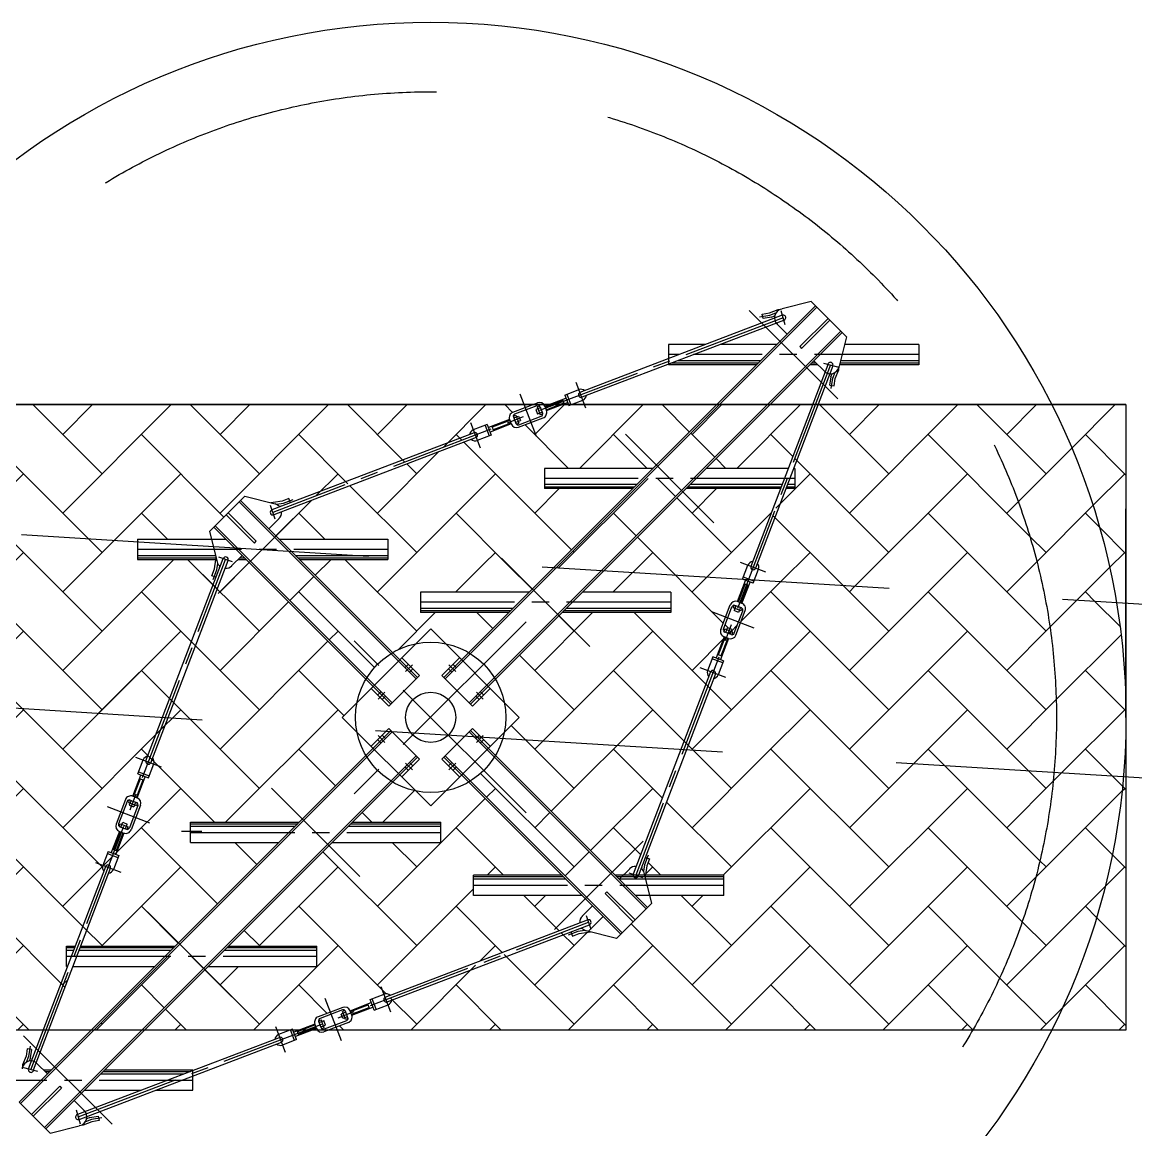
# Model space of a CAD drawing. Header units: millimetres. Extents: x 10462777 to 22643323, y 453826 to 1389191.
# Drawn here: x 11226175 to 11227776, y 626526 to 628120 of the extents above; entities that cross this region are included whole.
import ezdxf

# ---------------------------------------------------------------- set-up
doc = ezdxf.new("R2010")
doc.units = ezdxf.units.MM
doc.header["$LTSCALE"] = 200
doc.header["$MEASUREMENT"] = 0
for name, pattern in [('CENTER', [2, 1.25, -0.25, 0.25, -0.25]), ('CENTER2', [1.125, 0.75, -0.125, 0.125, -0.125]), ('HIDDEN', [3.75, 2.5, -1.25])]:
    doc.linetypes.add(name, pattern=pattern)
doc.layers.get('0').update_dxf_attribs({"linetype": 'CONTINUOUS'})
for name, color, linetype in [('2', 2, 'CONTINUOUS'), ('6', 3, 'CONTINUOUS'), ('P1', 4, 'CONTINUOUS')]:
    doc.layers.add(name, color=color, linetype=linetype)
pattern_1 = [(45, (11210619.97, 611347.87), (9e-15, 113.13708), [240, -80]), (135, (11210676.54, 611404.435), (9e-15, 113.13708), [240, -80])]

msp = doc.modelspace()

# ---------------------------------------------------------------- hatches: boundary and pattern name
h = msp.add_hatch()
h.set_pattern_fill('AR-HBONE', color=0, scale=20, style=0)
h.set_pattern_definition(pattern_1)
h.paths.add_polyline_path([(11225762.18015, 627119.60098, -0.0094224154), (11225762.89028, 627157.2806), (11225581.10568, 627168.53447), (11225581.10568, 626669.60098), (11225869.15159, 626669.60098, -0.1172238925)])
h.paths.add_polyline_path([(11225803.73307, 627404.87138), (11225581.10568, 627418.65015), (11225581.10568, 627168.53447), (11225762.89028, 627157.2806, -0.0629830822)])
h.paths.add_polyline_path([(11225869.15159, 627569.60098), (11225581.10568, 627569.60098), (11225581.10568, 627418.65015), (11225803.73307, 627404.87138, -0.0443983387)])
h.paths.add_polyline_path([(11225982.75723, 627569.60098), (11225869.15159, 627569.60098, 0.0443983387), (11225803.73307, 627404.87138), (11225906.48809, 627398.5117, -0.0521747857)])
h.paths.add_polyline_path([(11225906.48809, 627398.5117), (11225803.73307, 627404.87138, 0.0629830822), (11225762.89028, 627157.2806), (11225862.73147, 627151.09966, -0.070135412)])
h.paths.add_polyline_path([(11225862.1801, 627119.60098, -0.0087516459), (11225862.73147, 627151.09966), (11225762.89028, 627157.2806, 0.0094224154), (11225762.18015, 627119.60098, 0.1172238925), (11225869.15159, 626669.60098), (11225982.75723, 626669.60098, -0.1316524976)])
h.paths.add_polyline_path([(11226304.88357, 626920.84471), (11226297.29579, 626923.73959), (11226298.45375, 626926.7747), (11226302.82937, 626925.10532), (11226314.46098, 626955.59285, -0.4142112862), (11226309.76811, 626966.07549), (11226323.22694, 627001.35271, -0.4142112862), (11226333.70954, 627006.04566), (11226345.34095, 627036.5333), (11226340.96531, 627038.20266), (11226342.12325, 627041.23778), (11226349.71099, 627038.34296), (11226355.02539, 627052.27267, 0.4295563926), (11226359.8333, 627054.7006), (11226466.3916, 627334.00319, 0.2178244224), (11226476.21383, 627337.66055), (11226491.07541, 627352.52195), (11226482.16586, 627361.4315), (11226450.5449, 627361.4315), (11226454.23575, 627346.8515), (11226453.37592, 627346.8515), (11226453.30067, 627346.34601), (11226453.35847, 627346.8515), (11226340.34963, 627346.8515), (11226340.34963, 627349.0115), (11226340.34963, 627371.65931), (11225906.48812, 627398.5117, 0.0789355081), (11225862.18012, 627119.60098, 0.1316524976), (11225982.75726, 626669.60098), (11226209.03017, 626669.60098)], flags=17)
h.paths.add_polyline_path([(11226453.52889, 627321.06707), (11226450.76572, 627322.13081), (11226454.55275, 627331.96798), (11226455.96377, 627341.07923, 0.1131612301), (11226459.48828, 627336.68737), (11226463.76697, 627347.90234, -0.9872761082), (11226470.87486, 627345.32882), (11226463.73245, 627347.81186)], flags=0)
h.paths.add_polyline_path([(11226453.52889, 627321.06707), (11226447.55726, 627323.36597), (11226451.34429, 627333.20314), (11226453.30067, 627346.34601), (11226453.35847, 627346.8515), (11226340.34963, 627346.8515), (11226340.34963, 627371.65931), (11225906.48812, 627398.5117, 0.070135412), (11225862.7315, 627151.09966), (11226376.54797, 627119.29047)], flags=16)
h.paths.add_polyline_path([(11226843.43817, 627532.07014), (11226840.54335, 627539.65787), (11226843.57847, 627540.81581), (11226845.24783, 627536.44018), (11226875.73546, 627548.07159, -0.4142112862), (11226880.42841, 627558.55419), (11226898.06701, 627565.2836), (11226896.41986, 627569.60098), (11225982.75726, 627569.60098, 0.0521747861), (11225906.48812, 627398.5117), (11226340.34963, 627371.65931), (11226340.34963, 627376.0115), (11226446.85405, 627376.0115), (11226444.07689, 627386.98213), (11226450.34606, 627393.2513), (11226488.52982, 627431.43507), (11226529.25918, 627390.70572), (11226544.12058, 627405.5673, 0.2178244224), (11226547.77793, 627415.38953), (11226536.40247, 627411.04961), (11226536.45231, 627410.90626, -1), (11226533.9698, 627418.04711), (11226535.21106, 627414.47669)])
h.paths.add_polyline_path([(11226532.54234, 627428.14971), (11226535.43512, 627428.48045), (11226548.57799, 627430.43684), (11226558.41516, 627434.22386), (11226560.71406, 627428.25223), (11226545.09375, 627422.29284, 0.1648948391), (11226538.30314, 627426.69139)], flags=16)
h.paths.add_polyline_path([(11227053.07028, 627448.67487), (11226925.83404, 627448.67487), (11226925.83404, 627477.83487), (11227082.23028, 627477.83487), (11227173.99638, 627569.60098), (11226964.59462, 627569.60098), (11226960.79619, 627568.1518), (11226960.2433, 627569.60098), (11226951.45631, 627569.60098), (11226928.63926, 627560.89581, -0.4142158386), (11226923.94635, 627550.4131), (11226888.66913, 627536.95427, -0.4142135624), (11226878.18647, 627541.64719), (11226876.96089, 627544.85958), (11226846.47329, 627533.22808), (11226849.36816, 627525.64021), (11226829.18697, 627517.94083, -0.2842758329), (11226820.79565, 627519.55004), (11226547.77793, 627415.38953, -0.2178244224), (11226544.12058, 627405.5673), (11226529.25918, 627390.70572), (11226543.9534, 627376.0115), (11226700.34963, 627376.0115), (11226700.34963, 627349.37832), (11226939.00308, 627334.60767)])
h.paths.add_polyline_path([(11227265.31331, 627448.67487), (11227129.43781, 627448.67487), (11227010.91958, 627330.15664), (11227210.57181, 627317.79984), (11227218.43048, 627338.39816, -0.2842726552), (11227225.21996, 627343.5852)])
h.paths.add_polyline_path([(11227311.4485, 627569.60098), (11227250.36392, 627569.60098), (11227158.59781, 627477.83487), (11227276.4383, 627477.83487)])
h.paths.add_polyline_path([(11227246.8001, 627569.60098), (11227177.5602, 627569.60098), (11227088.52407, 627480.56485), (11227105.83404, 627463.25487), (11227140.45399, 627463.25487)])
h.paths.add_polyline_path([(11227123.14402, 627445.9449), (11227105.83404, 627463.25487), (11227071.2141, 627463.25487), (11226942.35918, 627334.39996), (11227007.56348, 627330.36436)])
h.paths.add_polyline_path([(11227168.21938, 627206.78899), (11227183.39498, 627200.99929), (11227182.23705, 627197.96417), (11227167.06145, 627203.75387), (11227160.52, 627186.6078, 0.2842758329), (11227162.12921, 627178.21648), (11227122.04042, 627073.13876), (11227658.64579, 627039.91876, 0.0221665984), (11227662.1801, 627119.60098, 0.0479023753), (11227645.73427, 627290.86693), (11227227.55527, 627316.74871), (11227225.90655, 627312.42725), (11227212.06699, 627317.7073), (11227010.91958, 627330.15664), (11226980.4069, 627299.64396), (11227107.64314, 627299.64396), (11227107.64314, 627270.48396), (11226951.2469, 627270.48396), (11226855.21458, 627174.45164, -0.0834441891), (11226868.0335, 627141.02685), (11226889.45937, 627119.60098), (11226868.0335, 627098.17511, -0.0218832351), (11226865.75559, 627089.00476), (11227122.04042, 627073.13876), (11227162.12921, 627178.21648, -0.2842758329), (11227160.52, 627186.6078)])
h.paths.add_polyline_path([(11227175.7894, 627209.69583), (11227185.49097, 627235.12483), (11227184.22637, 627235.6073, -0.4142135624), (11227179.53344, 627246.08996), (11227192.99227, 627281.36718, -0.4135880682), (11227203.45871, 627286.06627), (11227204.73952, 627285.57762), (11227214.44111, 627311.00662), (11227218.33618, 627309.52059), (11227208.63459, 627284.09159), (11227209.88305, 627283.61529, -0.4148393333), (11227214.59219, 627273.12646), (11227201.13336, 627237.84924, -0.4142135624), (11227190.6507, 627233.15631), (11227189.38604, 627233.6388), (11227179.68447, 627208.2098)], flags=16)
h.paths.add_polyline_path([(11227183.15158, 627246.46016), (11227195.44437, 627278.68108, -0.4142136481), (11227199.63743, 627280.55825), (11227210.10852, 627276.56336), (11227210.04231, 627276.3898, -0.3178433813), (11227210.97405, 627272.75626), (11227198.68126, 627240.53534, -0.4142136481), (11227194.4882, 627238.65817), (11227184.01704, 627242.65308), (11227184.08327, 627242.82666, -0.3178371646)], flags=0)
h.paths.add_polyline_path([(11227189.16776, 627248.55927), (11227195.59209, 627246.10828), (11227194.41807, 627243.03103), (11227187.99374, 627245.48202)], flags=0)
h.paths.add_polyline_path([(11227198.53346, 627273.10808), (11227199.70748, 627276.18534), (11227206.13181, 627273.73437), (11227204.9578, 627270.65711)], flags=0)
h.paths.add_polyline_path([(11227122.04042, 627073.13876), (11226865.75559, 627089.00476, -0.0614487468), (11226855.21458, 627064.75031), (11227027.61443, 626892.35046), (11227038.95534, 626892.35046), (11227048.14647, 626901.54141, -0.2178244224), (11227057.9687, 626905.19876)])
h.paths.add_polyline_path([(11226853.86999, 627062.53108, -0.1148276782), (11226819.25004, 627027.91113), (11226969.39072, 626877.77046), (11227004.01067, 626877.77046), (11227021.32064, 626895.08043)], flags=17)
h.paths.add_polyline_path([(11226558.22652, 627358.17455), (11226519.49014, 627360.57201), (11226503.03966, 627344.12152), (11226670.49031, 627176.67087, -0.1148276782), (11226705.11025, 627211.29082)])
h.paths.add_polyline_path([(11226980.4069, 626863.19046), (11226824.01067, 626863.19046), (11226824.01067, 626892.35046), (11226951.2469, 626892.35046), (11226817.03081, 627026.56655, -0.083444189), (11226783.60602, 627013.74762), (11226762.18015, 626992.32176), (11226740.75428, 627013.74762, -0.0834441891), (11226707.32949, 627026.56655), (11226649.48093, 626968.71799), (11226776.71716, 626968.71799), (11226776.71716, 626939.55799), (11226620.32093, 626939.55799), (11226471.29002, 626790.52708), (11226598.52625, 626790.52708), (11226598.52625, 626761.36708), (11226442.13002, 626761.36708), (11226350.36392, 626669.60098), (11226559.76568, 626669.60098), (11226563.56411, 626671.05015), (11226564.11699, 626669.60098), (11226572.90399, 626669.60098), (11226595.72104, 626678.30614, -0.4142158386), (11226600.41395, 626688.78886), (11226635.69117, 626702.24769, -0.4142135624), (11226646.17383, 626697.55476), (11226647.3994, 626694.34237), (11226677.88701, 626705.97387), (11226674.99214, 626713.56174), (11226695.17332, 626721.26112, -0.2842758353), (11226703.56465, 626719.65191), (11226976.58236, 626823.81243, -0.2178244224), (11226980.23972, 626833.63466), (11226995.10112, 626848.49624)])
h.paths.add_polyline_path([(11226543.9534, 626939.55799), (11226416.71716, 626939.55799), (11226416.71716, 626968.71799), (11226573.1134, 626968.71799), (11226669.14572, 627064.75031, -0.0834441891), (11226656.3268, 627098.17511), (11226634.90093, 627119.60098), (11226656.3268, 627141.02685, -0.0834441891), (11226669.14572, 627174.45164), (11226496.74586, 627346.8515), (11226485.40495, 627346.8515), (11226476.21383, 627337.66055, -0.2178244224), (11226466.3916, 627334.00319), (11226362.23108, 627060.98548, -0.2842758305), (11226363.84029, 627052.59415), (11226356.14091, 627032.41296), (11226340.96531, 627038.20266), (11226342.12325, 627041.23778), (11226357.29885, 627035.44808), (11226363.84029, 627052.59415, 0.2842758305), (11226362.23108, 627060.98548), (11226466.3916, 627334.00319, 0.2178244224), (11226476.21383, 627337.66055), (11226491.07541, 627352.52195), (11226482.16586, 627361.4315), (11226450.5449, 627361.4315), (11226454.23575, 627346.8515), (11226453.37592, 627346.8515), (11226453.30067, 627346.34601), (11226453.35847, 627346.8515), (11226340.34963, 627346.8515), (11226340.34963, 627349.0115), (11226340.34963, 627371.65931), (11225906.48812, 627398.5117, 0.0789355081), (11225862.18012, 627119.60098, 0.1316524976), (11225982.75726, 626669.60098), (11226212.91179, 626669.60098), (11226299.14034, 626895.61675, 0.2842726507), (11226305.92982, 626900.80379), (11226312.47137, 626917.94982), (11226297.29579, 626923.73959), (11226298.45375, 626926.7747), (11226313.62932, 626920.98493), (11226305.92982, 626900.80379, -0.2842726507), (11226299.14034, 626895.61675), (11226259.04699, 626790.52708), (11226394.92249, 626790.52708)])
h.paths.add_polyline_path([(11226331.36803, 626957.83477, -0.4135880686), (11226320.90158, 626953.13568), (11226319.62077, 626953.62433), (11226309.91919, 626928.19533), (11226306.02412, 626929.68136), (11226315.72571, 626955.11036), (11226314.47725, 626955.58667, -0.4148393339), (11226309.76811, 626966.07549), (11226323.22694, 627001.35271, -0.4142135624), (11226333.7096, 627006.04564), (11226334.97426, 627005.56315), (11226344.67583, 627030.99216), (11226348.57089, 627029.50613), (11226338.86933, 627004.07712), (11226340.13393, 627003.59466, -0.4142135624), (11226344.82686, 626993.112)], flags=16)
h.paths.add_polyline_path([(11226328.91593, 626960.52087, -0.4142136481), (11226324.72287, 626958.6437), (11226314.25178, 626962.63859), (11226314.31799, 626962.81215, -0.3178433813), (11226313.38625, 626966.4457), (11226325.67904, 626998.66662, -0.4142136481), (11226329.8721, 627000.54379), (11226340.34326, 626996.54887), (11226340.27703, 626996.37529, -0.3178371646), (11226341.20872, 626992.74179)], flags=0)
h.paths.add_polyline_path([(11226318.22848, 626965.46759), (11226319.4025, 626968.54484), (11226325.82683, 626966.09387), (11226324.65282, 626963.01662)], flags=0)
h.paths.add_polyline_path([(11226336.36656, 626993.71993), (11226335.19254, 626990.64268), (11226328.7682, 626993.09367), (11226329.94223, 626996.17092)], flags=0)
h.paths.add_polyline_path([(11226352.72077, 627056.83639), (11226453.52889, 627321.06707), (11226450.76572, 627322.13081), (11226454.55275, 627331.96798), (11226455.96377, 627341.07923, 0.1131612301), (11226459.48828, 627336.68737), (11226463.76697, 627347.90234, -1.1567067105), (11226470.31293, 627344.28149), (11226359.8333, 627054.7006, -0.9999979932)], flags=16)
h.paths.add_polyline_path([(11226435.83623, 626758.63711), (11226418.52625, 626775.94708), (11226383.90631, 626775.94708), (11226277.5602, 626669.60098), (11226346.8001, 626669.60098)], flags=16)
h.paths.add_polyline_path([(11227658.64579, 627039.91876), (11227129.78488, 627072.65931), (11227070.83141, 626918.13489), (11227076.80303, 626915.83598), (11227073.01601, 626905.99882), (11227071.05963, 626892.85595), (11227071.00183, 626892.35046), (11227184.01067, 626892.35046), (11227184.01067, 626890.19046), (11227184.01067, 626863.19046), (11227077.50625, 626863.19046), (11227080.28341, 626852.21982), (11227074.01424, 626845.95065), (11227035.83047, 626807.76689), (11226995.10112, 626848.49624), (11226980.23972, 626833.63466, 0.2178244224), (11226976.58236, 626823.81243), (11226987.95783, 626828.15234), (11226987.90799, 626828.29569, -1), (11226990.39049, 626821.15484), (11226989.14924, 626824.72527), (11226680.92213, 626707.13182), (11226683.81695, 626699.54408), (11226680.78183, 626698.38614), (11226679.11247, 626702.76177), (11226648.62484, 626691.13037, -0.4142112862), (11226643.93189, 626680.64777), (11226626.29328, 626673.91836), (11226627.94043, 626669.60098), (11227541.60296, 626669.60098, 0.1091673175)])
h.paths.add_polyline_path([(11226991.81795, 626811.05225), (11226988.92518, 626810.7215), (11226975.78231, 626808.76511), (11226965.94514, 626804.97809), (11226963.64624, 626810.94972), (11226979.26655, 626816.90911, 0.1648948391), (11226986.05715, 626812.51056)], flags=16)
h.paths.add_polyline_path([(11227645.73427, 627290.86693), (11227227.55527, 627316.74871), (11227225.90655, 627312.42725), (11227221.53093, 627314.09663), (11227209.89932, 627283.6091, -0.4142112862), (11227214.59219, 627273.12646), (11227201.13336, 627237.84924, -0.4142112862), (11227190.65076, 627233.15629), (11227179.01935, 627202.66866), (11227183.39498, 627200.99929), (11227182.23705, 627197.96417), (11227174.64931, 627200.859), (11227125.83248, 627072.904), (11227658.64579, 627039.91876, 0.0221665984), (11227662.1801, 627119.60098, 0.0479023753)], flags=17)
h.paths.add_polyline_path([(11227541.60296, 627569.60098), (11227315.33013, 627569.60098), (11227219.47673, 627318.35725), (11227222.94496, 627317.03405), (11227645.73427, 627290.86693, 0.0832252648)])
h.paths.add_polyline_path([(11227655.2087, 627569.60098), (11227541.60299, 627569.60098, -0.0832252653), (11227645.73429, 627290.86693), (11227748.48939, 627284.50725, 0.0754180926)], flags=17)
h.paths.add_polyline_path([(11227655.2087, 627569.60098), (11227541.60299, 627569.60098, -0.1316524976), (11227662.18012, 627119.60098, -0.1316524976), (11227541.60299, 626669.60098), (11227655.2087, 626669.60098, 0.1172238925), (11227762.18015, 627119.60098, 0.1172238925)])
h.paths.add_polyline_path([(11227758.48709, 627033.73781), (11227658.64582, 627039.91876, -0.1091673171), (11227541.60299, 626669.60098), (11227655.2087, 626669.60098, 0.0954877185)], flags=17)
h.paths.add_polyline_path([(11227762.18015, 627033.50918), (11227758.48709, 627033.73781, -0.0954877185), (11227655.2087, 626669.60098), (11227762.18015, 626669.60098)], flags=17)
h.paths.add_polyline_path([(11227762.18015, 627569.60098), (11227655.2087, 627569.60098, -0.0754180926), (11227748.48939, 627284.50725), (11227762.18015, 627283.65991)], flags=17)
h = msp.add_hatch()
h.set_pattern_fill('AR-HBONE', color=0, scale=20, style=0)
h.set_pattern_definition(pattern_1)
h.paths.add_polyline_path([(11226298.45375, 626926.7747), (11226302.82937, 626925.10532), (11226314.46098, 626955.59285, -0.4142112862), (11226309.76811, 626966.07549), (11226323.22694, 627001.35271, -0.4142112862), (11226333.70954, 627006.04566), (11226345.34095, 627036.5333), (11226340.96531, 627038.20266), (11226342.12325, 627041.23778), (11226349.71099, 627038.34296), (11226355.02539, 627052.27267, 0.4295563926), (11226359.8333, 627054.7006), (11226466.3916, 627334.00319, 0.2178244224), (11226476.21383, 627337.66055), (11226491.07541, 627352.52195), (11226482.16586, 627361.4315), (11226450.5449, 627361.4315), (11226454.23575, 627346.8515), (11226453.37592, 627346.8515), (11226453.30067, 627346.34601), (11226453.35847, 627346.8515), (11226340.34963, 627346.8515), (11226340.34963, 627371.65931), (11225906.48812, 627398.5117, 0.0789355081), (11225862.18012, 627119.60098, 0.1316524976), (11225982.75726, 626669.60098), (11226209.03017, 626669.60098), (11226304.88357, 626920.84471), (11226297.29579, 626923.73959)])
h.paths.add_polyline_path([(11226453.52889, 627321.06707), (11226450.76572, 627322.13081), (11226454.55275, 627331.96798), (11226455.96377, 627341.07923, 0.1131612301), (11226459.48828, 627336.68737), (11226463.76697, 627347.90234, -0.9872761082), (11226470.87486, 627345.32882), (11226463.73245, 627347.81186)], flags=16)
h.paths.add_polyline_path([(11227645.73427, 627290.86693), (11227227.55527, 627316.74871), (11227225.90655, 627312.42725), (11227221.53093, 627314.09663), (11227209.89932, 627283.6091, -0.4142112862), (11227214.59219, 627273.12646), (11227201.13336, 627237.84924, -0.4142112862), (11227190.65076, 627233.15629), (11227179.01935, 627202.66866), (11227183.39498, 627200.99929), (11227182.23705, 627197.96417), (11227174.64931, 627200.859), (11227125.83248, 627072.904), (11227658.64579, 627039.91876, 0.0221665984), (11227662.1801, 627119.60098, 0.0479023753)])
h.paths.add_polyline_path([(11227758.48709, 627033.73781), (11227658.64582, 627039.91876, -0.1091673171), (11227541.60299, 626669.60098), (11227655.2087, 626669.60098, 0.0954877185)])
h.paths.add_polyline_path([(11227655.2087, 627569.60098), (11227541.60299, 627569.60098, -0.0832252653), (11227645.73429, 627290.86693), (11227748.48939, 627284.50725, 0.0754180926)])
h.paths.add_polyline_path([(11226747.64314, 627299.64396), (11226904.03937, 627299.64396), (11226908.55125, 627304.15585), (11226874.08131, 627338.62579), (11226700.34963, 627349.37832), (11226700.34963, 627346.8515), (11226573.1134, 627346.8515), (11226707.32949, 627212.63541, -0.083444189), (11226740.75428, 627225.45433), (11226762.18015, 627246.8802), (11226783.60602, 627225.45433, -0.0834441891), (11226817.03081, 627212.63541), (11226874.87937, 627270.48396), (11226747.64314, 627270.48396)])

# ---------------------------------------------------------------- linework, layer by layer
at = {"color": 3, "linetype": 'HIDDEN'}
for p, q in [((11248381.32522, 626007.50757), (11218132.2843, 627879.66979)), ((11227930.58289, 627023.08376), (11220131.32522, 627505.91778))]:
    msp.add_line(p, q, dxfattribs=at)
at = {"color": 2}
for p, q in [((11227309.57559, 627717.71852), (11227267.64455, 627707.1039)), ((11227309.57559, 627717.71852), (11227315.84476, 627711.44935)), ((11227259.9874, 627685.84801), (11227275.11541, 627670.72)), ((11227360.2977, 627666.99642), (11227349.68307, 627625.06537)), ((11227360.2977, 627666.99642), (11227354.02852, 627673.26559)), ((11227328.42718, 627617.40823), (11227313.29917, 627632.53624)), ((11226494.799, 627437.70424), (11226488.52982, 627431.43507)), ((11226494.799, 627437.70424), (11226538.30314, 627426.69139)), ((11226544.38718, 627405.83373), (11226529.25918, 627390.70572)), ((11226444.07689, 627386.98213), (11226450.34606, 627393.2513)), ((11226444.07689, 627386.98213), (11226455.08973, 627343.47798)), ((11226475.9474, 627337.39394), (11226491.07541, 627352.52195)), ((11227048.4129, 626901.80801), (11227033.28489, 626886.68)), ((11227080.28341, 626852.21982), (11227069.27056, 626895.72397)), ((11226979.97311, 626833.36823), (11226995.10112, 626848.49624)), ((11227080.28341, 626852.21982), (11227074.01424, 626845.95065)), ((11227029.5613, 626801.49772), (11226986.05715, 626812.51056)), ((11227029.5613, 626801.49772), (11227035.83047, 626807.76689)), ((11226195.93312, 626621.79373), (11226211.06112, 626606.66572)), ((11226264.3729, 626553.35394), (11226249.24489, 626568.48195)), ((11226214.78471, 626521.48343), (11226208.51554, 626527.7526)), ((11226214.78471, 626521.48343), (11226256.71575, 626532.09805))]:
    msp.add_line(p, q, dxfattribs=at)
at = {"color": 2, "linetype": 'Continuous'}
for p, q in [((11227239.16179, 627699.80856), (11227249.56441, 627701.51063)), ((11227249.56441, 627701.51063), (11227261.89484, 627706.46268)), ((11227252.28636, 627695.35135), (11227256.84128, 627697.12194)), ((11227337.93052, 627609.70719), (11227339.70111, 627614.26211)), ((11227344.0898, 627606.98524), (11227349.04185, 627619.31567)), ((11227342.38773, 627596.58262), (11227344.0898, 627606.98524)), ((11226548.57799, 627430.43684), (11226535.43512, 627428.48045)), ((11226549.34096, 627423.74627), (11226544.51559, 627422.9729)), ((11226558.41516, 627434.22386), (11226548.57799, 627430.43684)), ((11226451.34429, 627333.20314), (11226453.30067, 627346.34601)), ((11226447.55726, 627323.36597), (11226451.34429, 627333.20314)), ((11226458.03485, 627332.44017), (11226458.80822, 627337.26554)), ((11227076.80303, 626915.83598), (11227073.01601, 626905.99882)), ((11227066.32545, 626906.76178), (11227065.55207, 626901.93642)), ((11227073.01601, 626905.99882), (11227071.05963, 626892.85595)), ((11226975.01934, 626815.45568), (11226979.84471, 626816.22905)), ((11226965.94514, 626804.97809), (11226975.78231, 626808.76511)), ((11226975.78231, 626808.76511), (11226988.92518, 626810.7215)), ((11226181.97256, 626642.61933), (11226180.2705, 626632.21672)), ((11226180.2705, 626632.21672), (11226175.31844, 626619.88628)), ((11226186.42978, 626629.49477), (11226184.65919, 626624.93985)), ((11226272.07394, 626543.85061), (11226267.51902, 626542.08002)), ((11226274.79589, 626537.69133), (11226262.46545, 626532.73927)), ((11226285.1985, 626539.39339), (11226274.79589, 626537.69133))]:
    msp.add_line(p, q, dxfattribs=at)
at = {"color": 2, "linetype": 'CENTER'}
for p, q in [((11227240.19122, 627693.51697), (11227239.16179, 627699.80856)), ((11227336.09614, 627597.61205), (11227342.38773, 627596.58262)), ((11226560.70558, 627428.27426), (11226558.41516, 627434.22386)), ((11226453.50687, 627321.07554), (11226447.55726, 627323.36597)), ((11227070.85343, 626918.12641), (11227076.80303, 626915.83598)), ((11226963.65472, 626810.92769), (11226965.94514, 626804.97809)), ((11226188.26415, 626641.58991), (11226181.97256, 626642.61933)), ((11226284.16908, 626545.68498), (11226285.1985, 626539.39339))]:
    msp.add_line(p, q, dxfattribs=at)
at = {"color": 3, "linetype": 'Continuous'}
for p, q in [((11226955.00642, 627583.32738), (11226975.18756, 627591.02688)), ((11226955.00642, 627583.32738), (11226960.79619, 627568.1518)), ((11226958.04154, 627584.48533), (11226963.83131, 627569.30976)), ((11226880.42841, 627558.55419), (11226915.70563, 627572.01302)), ((11226883.11451, 627556.10209), (11226915.33543, 627568.39488)), ((11226918.96898, 627567.46313), (11226915.34859, 627566.08191)), ((11226915.34859, 627566.08191), (11226919.72946, 627554.59903)), ((11226919.52849, 627566.51771), (11226923.13743, 627557.05826)), ((11226926.18828, 627567.32008), (11226928.63926, 627560.89575)), ((11226926.18833, 627567.32017), (11226956.67581, 627578.95175)), ((11226928.63934, 627560.89584), (11226959.12681, 627572.52743)), ((11226951.61728, 627577.02164), (11226954.06827, 627570.5973)), ((11226960.79619, 627568.1518), (11226980.97733, 627575.8513)), ((11226881.02494, 627552.98695), (11226884.64525, 627554.36816)), ((11226881.23734, 627551.90902), (11226884.84627, 627542.44957)), ((11226881.81631, 627550.39147), (11226888.68746, 627553.01292)), ((11226884.64525, 627554.36816), (11226889.02615, 627542.8853)), ((11226888.66913, 627536.95427), (11226923.94635, 627550.4131)), ((11226888.68746, 627553.01292), (11226891.13844, 627546.58859)), ((11226889.03933, 627540.5724), (11226921.26025, 627552.86519)), ((11226920.10744, 627565.00006), (11226913.23629, 627562.37863)), ((11226913.23629, 627562.37863), (11226915.68726, 627555.95429)), ((11226922.55841, 627558.57573), (11226915.68726, 627555.95429)), ((11226923.34983, 627555.98025), (11226919.72946, 627554.59903)), ((11226843.57847, 627540.81581), (11226823.39728, 627533.11643)), ((11226840.54335, 627539.65787), (11226846.33304, 627524.48227)), ((11226843.57847, 627540.81581), (11226849.36816, 627525.64021)), ((11226875.73538, 627548.07155), (11226845.24783, 627536.44018)), ((11226878.18635, 627541.64722), (11226847.6988, 627530.01584)), ((11226850.30649, 627538.36993), (11226852.75748, 627531.9456)), ((11226875.73548, 627548.07153), (11226878.18647, 627541.64719)), ((11226884.2673, 627543.96713), (11226891.13844, 627546.58859)), ((11226885.40583, 627541.50409), (11226889.02615, 627542.8853)), ((11226849.36816, 627525.64021), (11226829.18698, 627517.94083)), ((11227210.73098, 627318.21702), (11227218.43048, 627338.39816)), ((11227225.90655, 627312.42725), (11227233.60605, 627332.60839)), ((11227203.47502, 627286.06016), (11227215.1066, 627316.54764)), ((11227209.89934, 627283.60916), (11227221.53093, 627314.09663)), ((11227225.90655, 627312.42725), (11227210.73098, 627318.21702)), ((11227227.0645, 627315.46237), (11227211.88893, 627321.25213)), ((11227219.60081, 627309.03811), (11227213.17648, 627311.4891)), ((11227179.53344, 627246.08996), (11227192.99227, 627281.36718)), ((11227183.15158, 627246.46016), (11227195.44437, 627278.68108)), ((11227198.55943, 627280.77066), (11227197.17821, 627277.15029)), ((11227201.1549, 627279.97924), (11227198.53346, 627273.10808)), ((11227209.09688, 627276.94932), (11227199.63743, 627280.55825)), ((11227209.89925, 627283.6091), (11227203.47492, 627286.06009)), ((11227208.66108, 627272.76942), (11227197.17821, 627277.15029)), ((11227204.9578, 627270.65711), (11227198.53346, 627273.10808)), ((11227198.68126, 627240.53534), (11227210.97405, 627272.75626)), ((11227201.13336, 627237.84924), (11227214.59219, 627273.12646)), ((11227207.57924, 627277.52827), (11227204.9578, 627270.65711)), ((11227210.04231, 627276.3898), (11227208.66108, 627272.76942)), ((11227184.08327, 627242.82666), (11227185.46447, 627246.44698)), ((11227196.94734, 627242.06608), (11227185.46447, 627246.44698)), ((11227186.54631, 627241.68813), (11227189.16776, 627248.55927)), ((11227195.59209, 627246.10828), (11227189.16776, 627248.55927)), ((11227192.97064, 627239.23714), (11227195.59209, 627246.10828)), ((11227184.22639, 627235.60718), (11227172.59501, 627205.11963)), ((11227190.65073, 627233.15621), (11227179.01935, 627202.66866)), ((11227190.6507, 627233.15631), (11227184.22637, 627235.6073)), ((11227194.4882, 627238.65817), (11227185.02875, 627242.2671)), ((11227195.56613, 627238.44576), (11227196.94734, 627242.06608)), ((11227168.21938, 627206.78899), (11227160.52001, 627186.60781)), ((11227182.23704, 627197.96417), (11227167.06144, 627203.75387)), ((11227183.39498, 627200.99929), (11227168.21938, 627206.78899)), ((11227180.9491, 627207.72732), (11227174.52477, 627210.17831)), ((11227183.39498, 627200.99929), (11227175.69561, 627180.81811)), ((11226340.96531, 627038.20266), (11226348.66469, 627058.38384)), ((11226340.96531, 627038.20266), (11226356.14091, 627032.41296)), ((11226342.12325, 627041.23778), (11226357.29885, 627035.44808)), ((11226356.14091, 627032.41296), (11226363.84029, 627052.59415)), ((11226333.70957, 627006.04574), (11226345.34095, 627036.5333)), ((11226340.13391, 627003.59477), (11226351.76528, 627034.08233)), ((11226343.41119, 627031.47463), (11226349.83553, 627029.02365)), ((11226333.7096, 627006.04564), (11226340.13393, 627003.59466)), ((11226323.22694, 627001.35271), (11226309.76811, 626966.07549)), ((11226325.67904, 626998.66662), (11226313.38625, 626966.4457)), ((11226328.79417, 627000.75619), (11226327.41296, 626997.13587)), ((11226327.41296, 626997.13587), (11226338.89582, 626992.75498)), ((11226331.38966, 626999.96481), (11226328.7682, 626993.09367)), ((11226328.7682, 626993.09367), (11226335.19254, 626990.64268)), ((11226341.20872, 626992.74179), (11226328.91593, 626960.52087)), ((11226329.8721, 627000.54379), (11226339.33155, 626996.93486)), ((11226344.82686, 626993.112), (11226331.36803, 626957.83477)), ((11226337.81399, 626997.51383), (11226335.19254, 626990.64268)), ((11226340.27703, 626996.37529), (11226338.89582, 626992.75498)), ((11226314.31799, 626962.81215), (11226315.69922, 626966.43254)), ((11226315.26342, 626962.25263), (11226324.72287, 626958.6437)), ((11226315.69922, 626966.43254), (11226327.18209, 626962.05167)), ((11226316.78106, 626961.67369), (11226319.4025, 626968.54484)), ((11226319.4025, 626968.54484), (11226325.82683, 626966.09387)), ((11226323.2054, 626959.22272), (11226325.82683, 626966.09387)), ((11226325.80087, 626958.4313), (11226327.18209, 626962.05167)), ((11226314.46095, 626955.59279), (11226302.82937, 626925.10532)), ((11226320.88528, 626953.14179), (11226309.2537, 626922.65432)), ((11226314.46104, 626955.59285), (11226320.88538, 626953.14186)), ((11226298.45375, 626926.7747), (11226290.75425, 626906.59356)), ((11226298.45375, 626926.7747), (11226313.62932, 626920.98493)), ((11226304.75949, 626930.16384), (11226311.18382, 626927.71285)), ((11226297.2958, 626923.73959), (11226312.47137, 626917.94982)), ((11226313.62932, 626920.98493), (11226305.92982, 626900.8038)), ((11226674.99214, 626713.56174), (11226695.17332, 626721.26112)), ((11226635.69117, 626702.24769), (11226600.41395, 626688.78886)), ((11226646.17395, 626697.55474), (11226676.6615, 626709.18611)), ((11226648.62492, 626691.1304), (11226679.11247, 626702.76177)), ((11226674.05381, 626700.83202), (11226671.60282, 626707.25635)), ((11226680.78183, 626698.38614), (11226674.99214, 626713.56174)), ((11226683.81695, 626699.54408), (11226678.02726, 626714.71968)), ((11226680.78183, 626698.38614), (11226700.96302, 626706.08552)), ((11226635.32096, 626698.62955), (11226603.10004, 626686.33676)), ((11226640.093, 626695.23482), (11226633.22186, 626692.61336)), ((11226635.67284, 626686.18903), (11226633.22186, 626692.61336)), ((11226638.95446, 626697.69786), (11226635.33415, 626696.31665)), ((11226639.71505, 626684.83379), (11226635.33415, 626696.31665)), ((11226642.54399, 626688.81049), (11226635.67284, 626686.18903)), ((11226643.12296, 626687.29293), (11226639.51403, 626696.75238)), ((11226643.33536, 626686.215), (11226639.71505, 626684.83379)), ((11226648.62481, 626691.13043), (11226646.17383, 626697.55476)), ((11226563.56411, 626671.05015), (11226543.38297, 626663.35065)), ((11226566.31876, 626654.71662), (11226560.52899, 626669.8922)), ((11226569.35387, 626655.87458), (11226563.56411, 626671.05015)), ((11226595.72096, 626678.30611), (11226565.23349, 626666.67453)), ((11226598.17196, 626671.88178), (11226567.68449, 626660.2502)), ((11226598.17202, 626671.88187), (11226595.72104, 626678.3062)), ((11226601.01047, 626683.2217), (11226604.63084, 626684.60292)), ((11226604.8318, 626672.68425), (11226601.22287, 626682.1437)), ((11226601.80189, 626680.62623), (11226608.67304, 626683.24766)), ((11226604.25286, 626674.20189), (11226611.12401, 626676.82332)), ((11226609.01171, 626673.12005), (11226604.63084, 626684.60292)), ((11226605.39132, 626671.73882), (11226609.01171, 626673.12005)), ((11226643.93189, 626680.64777), (11226608.65466, 626667.18894)), ((11226611.12401, 626676.82332), (11226608.67304, 626683.24766)), ((11226641.24579, 626683.09987), (11226609.02487, 626670.80707)), ((11226569.35387, 626655.87458), (11226549.17274, 626648.17508)), ((11226572.74301, 626662.18032), (11226570.29203, 626668.60465))]:
    msp.add_line(p, q, dxfattribs=at)
at = {"color": 7}
for p, q in [((11227762.18015, 627569.60098), (11221081.10568, 627569.60098)), ((11227762.18015, 627569.60098), (11227762.18015, 626669.60098)), ((11227762.18015, 627119.60098), (11227762.18015, 627419.60098)), ((11227762.18015, 627419.60098), (11227762.18015, 626819.60098)), ((11227762.18015, 626669.60098), (11221081.10568, 626669.60098))]:
    msp.add_line(p, q, dxfattribs=at)
at = {"color": 0}
msp.add_lwpolyline([(11221081.10568, 627569.60098), (11227762.18015, 627569.60098), (11227762.18015, 626669.60098), (11221081.10568, 626669.60098)], close=True, dxfattribs=at)
msp.add_lwpolyline([(11221081.10568, 627569.60098), (11227762.18015, 627569.60098), (11227762.18015, 626669.60098), (11221081.10568, 626669.60098)], close=True, dxfattribs=at)
at = {"color": 7}
msp.add_circle((11226762.18015, 627119.60098), 1000, dxfattribs=at)
at = {"color": 4, "linetype": 'HIDDEN'}
for centre in [(11226762.1801, 627119.60098), (11226762.18012, 627119.60098)]:
    msp.add_circle(centre, 900, dxfattribs=at)
at = {"color": 2}
for centre, radius, start, end in [((11227269.16354, 627694.49097), 3.78003, 274.50473263, 110.63725836), ((11227337.07014, 627626.58436), 3.78003, 339.36274155, 175.49526733), ((11226535.21106, 627414.47669), 12.6, 38.34022242, 75.79430015), ((11226535.21106, 627414.47669), 3.78003, 109.16989249, 289.16989249), ((11226535.21103, 627414.47684), 12.6, 314.46250006, 2.72809251), ((11226467.30444, 627346.57007), 12.6, 194.20569988, 231.65977757), ((11226467.30444, 627346.57007), 3.78003, 340.83010761, 160.83010761), ((11226467.30428, 627346.57009), 12.6, 267.27190753, 315.53749994), ((11227057.05601, 626892.63186), 12.6, 87.27190753, 135.53749994), ((11227057.05586, 626892.63188), 3.78003, 160.83010761, 340.83010761), ((11227057.05586, 626892.63188), 12.6, 14.20569988, 51.65977757), ((11226989.14926, 626824.72511), 12.6, 134.46250006, 182.72809251), ((11226989.14924, 626824.72527), 12.6, 218.34022242, 255.79430015), ((11226989.14924, 626824.72527), 3.78003, 289.16989249, 109.16989249), ((11226187.29015, 626612.61759), 3.78003, 159.36274155, 355.49526733), ((11226255.19676, 626544.71098), 3.78003, 94.50473263, 290.63725836)]:
    msp.add_arc(centre, radius, start, end, dxfattribs=at)
at = {"color": 3, "linetype": 'Continuous'}
for centre, radius, start, end in [((11226978.3073, 627583.60688), 3.71315, 115.05114777, 286.71444136), ((11226978.08244, 627583.43909), 8.12126, 45.92800895, 110.88279456), ((11226978.08244, 627583.43909), 8.12126, 290.88279456, 355.83758017), ((11226916.49338, 627565.35976), 3.2485, 20.88266068, 110.88266057), ((11226918.6005, 627564.42522), 8.12126, 20.88266068, 110.88266057), ((11226883.32328, 627550.96639), 8.12126, 110.88266057, 200.88266068), ((11226884.27246, 627553.06697), 3.2485, 110.88266057, 200.88266068), ((11226920.10231, 627555.90031), 3.2485, 290.88266057, 20.88266068), ((11226921.05149, 627558.00089), 8.12126, 290.88266057, 20.88266068), ((11226885.77426, 627544.54206), 8.12126, 200.88266068, 290.88266057), ((11226887.88139, 627543.60752), 3.2485, 200.88266068, 290.88266057), ((11226826.29213, 627525.52863), 8.12126, 110.8825267, 175.83731231), ((11226826.29213, 627525.52863), 8.12126, 225.92774098, 290.8825267), ((11226826.01262, 627525.50409), 3.71314, 295.05086587, 106.71419733), ((11227226.01826, 627335.50327), 8.12126, 94.16241977, 159.11720544), ((11227226.18605, 627335.72813), 3.71315, 163.28555867, 334.94885223), ((11227226.01826, 627335.50327), 8.12126, 339.11720544, 44.07199114), ((11227200.58006, 627278.47231), 8.12126, 69.11733943, 159.11733932), ((11227198.47948, 627277.52314), 3.2485, 69.11733943, 159.11733932), ((11227207.00439, 627276.02133), 8.12126, 339.11733932, 69.11733943), ((11227207.93893, 627273.9142), 3.2485, 339.11733932, 69.11733943), ((11227187.12123, 627243.19509), 8.12126, 159.11733932, 249.11733943), ((11227186.18669, 627245.30222), 3.2485, 159.11733932, 249.11733943), ((11227193.54556, 627240.74411), 8.12126, 249.11733943, 339.11733932), ((11227195.64614, 627241.69328), 3.2485, 249.11733943, 339.11733932), ((11227168.10781, 627183.71296), 8.12126, 159.11747335, 224.07225888), ((11227168.08326, 627183.43345), 3.71314, 343.28580275, 154.94913404), ((11227168.10781, 627183.71296), 8.12126, 274.16268771, 339.11747335), ((11226356.25249, 627055.489), 8.12126, 94.16268771, 159.11747335), ((11226356.27704, 627055.7685), 3.71314, 163.28580274, 334.94913404), ((11226356.25249, 627055.489), 8.12126, 339.11747335, 44.07225888), ((11226330.81473, 626998.45785), 8.12126, 69.11733931, 159.11733932), ((11226328.71416, 626997.50867), 3.2485, 69.11733931, 159.11733932), ((11226338.1736, 626993.89974), 3.2485, 339.11733932, 69.11733931), ((11226337.23907, 626996.00686), 8.12126, 339.11733932, 69.11733931), ((11226317.3559, 626963.18063), 8.12126, 159.11733932, 249.11733931), ((11226316.42136, 626965.28775), 3.2485, 159.11733932, 249.11733931), ((11226323.78024, 626960.72964), 8.12126, 249.11733931, 339.11733932), ((11226325.88081, 626961.67882), 3.2485, 249.11733931, 339.11733932), ((11226298.34204, 626903.69868), 8.12126, 159.11720543, 224.07199114), ((11226298.17424, 626903.47382), 3.71315, 343.28555866, 154.94885222), ((11226298.34204, 626903.69868), 8.12126, 274.16241977, 339.11720543), ((11226698.06817, 626713.67332), 8.12126, 45.92774098, 110.8825267), ((11226638.58603, 626694.65989), 8.12126, 20.88266066, 110.88266057), ((11226698.34767, 626713.69787), 3.71314, 115.05086587, 286.71419722), ((11226698.06817, 626713.67332), 8.12126, 290.8825267, 355.8373123), ((11226603.30881, 626681.20106), 8.12126, 110.88266057, 200.88266066), ((11226604.25799, 626683.30164), 3.2485, 110.88266057, 200.88266066), ((11226636.47891, 626695.59443), 3.2485, 20.88266066, 110.88266057), ((11226640.08784, 626686.13498), 3.2485, 290.88266057, 20.88266066), ((11226641.03702, 626688.23556), 8.12126, 290.88266057, 20.88266066), ((11226605.7598, 626674.77673), 8.12126, 200.88266066, 290.88266057), ((11226607.86692, 626673.84219), 3.2485, 200.88266066, 290.88266057), ((11226546.27785, 626655.76286), 8.12126, 110.88279456, 175.83758016), ((11226546.05299, 626655.59507), 3.71315, 295.05114777, 106.71444125), ((11226546.27785, 626655.76286), 8.12126, 225.92800895, 290.88279456)]:
    msp.add_arc(centre, radius, start, end, dxfattribs=at)
at = {"layer": '2', "color": 2, "linetype": 'CENTER'}
for p, q in [((11227235.26191, 627695.68675), (11227250.11955, 627698.11774)), ((11227250.11955, 627698.11774), (11227258.69526, 627701.50348)), ((11227271.85381, 627684.47116), (11227266.47326, 627704.51079)), ((11227327.05033, 627629.27464), (11227347.08996, 627623.89409)), ((11227340.69692, 627607.54038), (11227344.08265, 627616.11609)), ((11227338.26593, 627592.68274), (11227340.69692, 627607.54038)), ((11226538.6178, 627404.67728), (11226531.80431, 627424.27609)), ((11226549.81315, 627427.22838), (11226540.70189, 627425.81735)), ((11226563.86318, 627432.63724), (11226549.81315, 627427.22838)), ((11226477.10384, 627343.16333), (11226457.50503, 627349.97681)), ((11226449.14389, 627317.91795), (11226454.55275, 627331.96798)), ((11226454.55275, 627331.96798), (11226455.96377, 627341.07923)), ((11227075.21641, 626921.28401), (11227069.80755, 626907.23398)), ((11227047.25645, 626896.03862), (11227066.85527, 626889.22514)), ((11227069.80755, 626907.23398), (11227068.39652, 626898.12272)), ((11226985.7425, 626834.52467), (11226992.55598, 626814.92586)), ((11226974.54715, 626811.97358), (11226983.6584, 626813.3846)), ((11226960.49712, 626806.56472), (11226974.54715, 626811.97358)), ((11226186.09437, 626646.51921), (11226183.66338, 626631.66157)), ((11226183.66338, 626631.66157), (11226180.27765, 626623.08586)), ((11226197.30997, 626609.92731), (11226177.27034, 626615.30787)), ((11226252.50649, 626554.73079), (11226257.88704, 626534.69117)), ((11226274.24075, 626541.08421), (11226265.66504, 626537.69848)), ((11226289.09838, 626543.5152), (11226274.24075, 626541.08421))]:
    msp.add_line(p, q, dxfattribs=at)
at = {"layer": '2', "color": 3, "linetype": 'CENTER'}
for p, q in [((11226971.06718, 627601.82683), (11226985.09771, 627565.05135)), ((11226890.60791, 627584.83481), (11226913.76684, 627524.13246)), ((11226819.27695, 627543.9164), (11226833.30731, 627507.14086)), ((11227244.406, 627328.488), (11227207.63053, 627342.51854)), ((11227227.41398, 627248.02874), (11227166.71164, 627271.18766)), ((11227186.49558, 627176.69778), (11227149.72004, 627190.72814)), ((11226337.86472, 627062.50418), (11226374.64026, 627048.47381)), ((11226296.94631, 626991.17322), (11226357.64866, 626968.01429)), ((11226279.9543, 626910.71395), (11226316.72977, 626896.68341)), ((11226705.08335, 626695.28555), (11226691.05299, 626732.06109)), ((11226633.75239, 626654.36714), (11226610.59346, 626715.06949)), ((11226553.29312, 626637.37513), (11226539.26259, 626674.1506))]:
    msp.add_line(p, q, dxfattribs=at)
at = {"layer": '6', "color": 3, "linetype": 'Continuous'}
for p, q in [((11226926.67078, 627566.05543), (11226952.09976, 627575.757)), ((11226928.15681, 627562.16036), (11226953.58579, 627571.86194)), ((11226876.21796, 627546.80686), (11226850.78897, 627537.1053)), ((11226877.70399, 627542.91179), (11226852.275, 627533.21023)), ((11227204.73953, 627285.57764), (11227214.44111, 627311.00662)), ((11227208.6346, 627284.09161), (11227218.33618, 627309.52059)), ((11227185.49096, 627235.12481), (11227175.7894, 627209.69583)), ((11227189.38603, 627233.63878), (11227179.68447, 627208.2098)), ((11226334.97427, 627005.56317), (11226344.67583, 627030.99216)), ((11226338.86934, 627004.07714), (11226348.57089, 627029.50613)), ((11226315.7257, 626955.11034), (11226306.02412, 626929.68136)), ((11226319.62077, 626953.62431), (11226309.91919, 626928.19533)), ((11226646.65631, 626696.29016), (11226672.0853, 626705.99172)), ((11226648.14234, 626692.3951), (11226673.57133, 626702.09665)), ((11226596.20348, 626677.0416), (11226570.7745, 626667.34002)), ((11226597.68952, 626673.14653), (11226572.26054, 626663.44495))]:
    msp.add_line(p, q, dxfattribs=at)
at = {"layer": 'P1', "color": 2}
for p, q in [((11226781.27203, 627176.87663), (11227315.84476, 627711.44935)), ((11227354.02852, 627673.26559), (11227315.84476, 627711.44935)), ((11227267.83126, 627698.02847), (11226976.73506, 627586.97073)), ((11227252.28636, 627695.35135), (11227240.21426, 627693.37612)), ((11227261.89484, 627706.46268), (11227267.64455, 627707.1039)), ((11227269.46042, 627690.72265), (11226979.37521, 627580.05062)), ((11227333.66385, 627693.63026), (11227292.9345, 627652.90091)), ((11227336.20943, 627691.08468), (11227295.48008, 627650.35533)), ((11226819.4558, 627138.69286), (11227354.02852, 627673.26559)), ((11227292.9345, 627652.90091), (11227295.48008, 627650.35533)), ((11227333.30182, 627626.88125), (11227222.62979, 627336.79604)), ((11227340.60765, 627625.25209), (11227229.5499, 627334.15588)), ((11227349.04185, 627619.31567), (11227349.68307, 627625.06537)), ((11227337.93052, 627609.70719), (11227335.9553, 627597.63509)), ((11226824.94473, 627529.06036), (11226533.87878, 627418.01416)), ((11226827.58485, 627522.14023), (11226536.40247, 627411.04961)), ((11226488.52982, 627431.43507), (11226450.34606, 627393.2513)), ((11226743.08827, 627176.87663), (11226488.52982, 627431.43507)), ((11226535.43512, 627428.48045), (11226532.54234, 627428.14971)), ((11226468.16515, 627411.07039), (11226508.8945, 627370.34104)), ((11226470.71073, 627413.61598), (11226511.44008, 627372.88663)), ((11226704.9045, 627138.69286), (11226450.34606, 627393.2513)), ((11226508.8945, 627370.34104), (11226511.44008, 627372.88663)), ((11226352.72077, 627056.83639), (11226463.76697, 627347.90234)), ((11226359.6409, 627054.19627), (11226470.73152, 627345.37865)), ((11226453.30067, 627346.34601), (11226453.63142, 627349.23878)), ((11226746.14297, 627179.93133), (11226720.68712, 627205.38717)), ((11226778.21733, 627179.93133), (11226803.67317, 627205.38717)), ((11227164.7194, 627185.00568), (11227053.62878, 626893.8233)), ((11227171.63953, 627182.36556), (11227060.59333, 626891.29961)), ((11226743.08827, 627176.87663), (11226704.9045, 627138.69286)), ((11226746.14297, 627179.93133), (11226743.08827, 627176.87663)), ((11226781.27203, 627176.87663), (11226778.21733, 627179.93133)), ((11226819.4558, 627138.69286), (11226781.27203, 627176.87663)), ((11226701.8498, 627135.63816), (11226676.39395, 627161.094)), ((11226822.5105, 627135.63816), (11226847.96634, 627161.094)), ((11226704.9045, 627138.69286), (11226701.8498, 627135.63816)), ((11226822.5105, 627135.63816), (11226819.4558, 627138.69286)), ((11226701.8498, 627103.56379), (11226676.39395, 627078.10795)), ((11226704.9045, 627100.50909), (11226701.8498, 627103.56379)), ((11226822.5105, 627103.56379), (11226819.4558, 627100.50909)), ((11226822.5105, 627103.56379), (11226847.96634, 627078.10795)), ((11226704.9045, 627100.50909), (11226170.33177, 626565.93637)), ((11226743.08827, 627062.32533), (11226704.9045, 627100.50909)), ((11226819.4558, 627100.50909), (11226781.27203, 627062.32533)), ((11226819.4558, 627100.50909), (11227074.01424, 626845.95065)), ((11226743.08827, 627062.32533), (11226208.51554, 626527.7526)), ((11226746.14297, 627059.27063), (11226720.68712, 627033.81478)), ((11226746.14297, 627059.27063), (11226743.08827, 627062.32533)), ((11226781.27203, 627062.32533), (11226778.21733, 627059.27063)), ((11226778.21733, 627059.27063), (11226803.67317, 627033.81478)), ((11226781.27203, 627062.32533), (11227035.83047, 626807.76689)), ((11226183.75265, 626613.94987), (11226294.81039, 626905.04607)), ((11226191.05848, 626612.3207), (11226301.73051, 626902.40591)), ((11227071.05963, 626892.85595), (11227070.72888, 626889.96317)), ((11227015.55534, 626868.77137), (11227013.00976, 626866.22578)), ((11227053.64956, 626825.58598), (11227013.00976, 626866.22578)), ((11227056.19515, 626828.13156), (11227015.55534, 626868.77137)), ((11227074.01424, 626845.95065), (11227035.83047, 626807.76689)), ((11226696.77544, 626717.06172), (11226987.95783, 626828.15234)), ((11226699.41557, 626710.1416), (11226990.48152, 626821.1878)), ((11226988.92518, 626810.7215), (11226991.81795, 626811.05225)), ((11226254.89988, 626548.4793), (11226544.98509, 626659.15134)), ((11226186.42978, 626629.49477), (11226188.405, 626641.56686)), ((11226256.52904, 626541.17348), (11226547.62524, 626652.23122)), ((11226175.31844, 626619.88628), (11226174.67723, 626614.13658)), ((11226188.15086, 626548.11728), (11226228.88021, 626588.84663)), ((11226190.69645, 626545.57169), (11226231.4258, 626586.30104)), ((11226228.88021, 626588.84663), (11226231.4258, 626586.30104)), ((11226208.51554, 626527.7526), (11226170.33177, 626565.93637)), ((11226272.07394, 626543.85061), (11226284.14603, 626545.82583)), ((11226262.46545, 626532.73927), (11226256.71575, 626532.09805))]:
    msp.add_line(p, q, dxfattribs=at)
at = {"layer": 'P1', "color": 4, "linetype": 'CENTER2'}
for p, q in [((11227269.16353, 627694.491), (11226535.21106, 627414.47669)), ((11227337.07018, 627626.58436), (11227057.05586, 626892.63188)), ((11226187.29012, 626612.61759), (11226467.30444, 627346.57007)), ((11226255.19677, 626544.71095), (11226989.14924, 626824.72527))]:
    msp.add_line(p, q, dxfattribs=at)
at = {"layer": 'P1', "color": 3}
for p, q in [((11226783.05394, 627175.09472), (11227317.62667, 627709.66744)), ((11226817.67389, 627140.47477), (11227352.24662, 627675.0475)), ((11226741.30636, 627175.09472), (11226486.74792, 627429.65316)), ((11226706.68641, 627140.47477), (11226452.12797, 627395.03321)), ((11226706.68641, 627098.72718), (11226172.11368, 626564.15446)), ((11226817.67389, 627098.72718), (11227072.23233, 626844.16874)), ((11226741.30636, 627064.10724), (11226206.73363, 626529.53451)), ((11226783.05394, 627064.10724), (11227037.61238, 626809.5488))]:
    msp.add_line(p, q, dxfattribs=at)
at = {"layer": 'P1', "color": 4, "linetype": 'CENTER'}
for p, q in [((11227220.38534, 627705.08539), (11227347.66456, 627577.80617)), ((11227042.19443, 627526.89448), (11227169.47365, 627399.61526)), ((11226583.98924, 627425.07111), (11226456.71002, 627297.79189)), ((11226864.00353, 627348.70357), (11226991.28275, 627221.42435)), ((11226899.64171, 626982.13942), (11226624.71859, 627257.06253)), ((11226899.64171, 627257.06253), (11226624.71859, 626982.13942)), ((11226660.35677, 626890.49838), (11226533.07755, 627017.7776)), ((11226940.37106, 626814.13085), (11227067.65028, 626941.41007)), ((11226482.16586, 626712.30747), (11226354.88664, 626839.58669)), ((11226303.97495, 626534.11656), (11226176.69573, 626661.39578))]:
    msp.add_line(p, q, dxfattribs=at)
at = {"layer": 'P1', "color": 6}
for p, q in [((11227157.73696, 627656.02578), (11227104.02495, 627656.02578)), ((11227104.02495, 627656.02578), (11227104.02495, 627626.86578)), ((11227260.42119, 627656.02578), (11227178.5156, 627656.02578)), ((11227464.02495, 627656.02578), (11227357.52054, 627656.02578)), ((11227464.02495, 627656.02578), (11227464.02495, 627626.86578)), ((11227237.02119, 627632.62578), (11227117.18128, 627632.62578)), ((11227464.02495, 627632.62578), (11227351.59695, 627632.62578)), ((11227231.26119, 627626.86578), (11227104.02495, 627626.86578)), ((11227233.42119, 627629.02578), (11227107.74523, 627629.02578)), ((11227318.96963, 627626.86578), (11227307.62872, 627626.86578)), ((11227316.80963, 627629.02578), (11227309.78872, 627629.02578)), ((11227464.02495, 627626.86578), (11227350.13884, 627626.86578)), ((11227464.02495, 627629.02578), (11227350.68563, 627629.02578)), ((11227082.23028, 627477.83487), (11226925.83404, 627477.83487)), ((11226925.83404, 627477.83487), (11226925.83404, 627448.67487)), ((11227276.4383, 627477.83487), (11227158.59781, 627477.83487)), ((11227285.83404, 627477.83487), (11227284.36568, 627477.83487)), ((11227285.83404, 627477.83487), (11227285.83404, 627448.67487)), ((11227058.83028, 627454.43487), (11226925.83404, 627454.43487)), ((11227267.51084, 627454.43487), (11227135.19781, 627454.43487)), ((11227285.83404, 627454.43487), (11227275.43821, 627454.43487)), ((11227055.23028, 627450.83487), (11226925.83404, 627450.83487)), ((11227053.07028, 627448.67487), (11226925.83404, 627448.67487)), ((11227265.31331, 627448.67487), (11227129.43781, 627448.67487)), ((11227266.13738, 627450.83487), (11227131.59781, 627450.83487)), ((11227285.83404, 627448.67487), (11227273.24068, 627448.67487)), ((11227285.83404, 627450.83487), (11227274.06476, 627450.83487)), ((11226340.34963, 627376.0115), (11226467.58586, 627376.0115)), ((11226340.34963, 627376.0115), (11226340.34963, 627346.8515)), ((11226543.9534, 627376.0115), (11226700.34963, 627376.0115)), ((11226700.34963, 627376.0115), (11226700.34963, 627346.8515)), ((11226340.34963, 627352.6115), (11226452.77763, 627352.6115)), ((11226340.34963, 627349.0115), (11226453.68895, 627349.0115)), ((11226340.34963, 627346.8515), (11226454.23575, 627346.8515)), ((11226485.40495, 627346.8515), (11226496.74586, 627346.8515)), ((11226487.56495, 627349.0115), (11226494.58586, 627349.0115)), ((11226567.3534, 627352.6115), (11226700.34963, 627352.6115)), ((11226570.9534, 627349.0115), (11226700.34963, 627349.0115)), ((11226573.1134, 627346.8515), (11226700.34963, 627346.8515)), ((11226904.03937, 627299.64396), (11226747.64314, 627299.64396)), ((11226747.64314, 627299.64396), (11226747.64314, 627270.48396)), ((11227107.64314, 627299.64396), (11226980.4069, 627299.64396)), ((11227107.64314, 627299.64396), (11227107.64314, 627270.48396)), ((11226880.63937, 627276.24396), (11226747.64314, 627276.24396)), ((11226877.03937, 627272.64396), (11226747.64314, 627272.64396)), ((11226874.87937, 627270.48396), (11226747.64314, 627270.48396)), ((11227107.64314, 627270.48396), (11226951.2469, 627270.48396)), ((11227107.64314, 627272.64396), (11226953.4069, 627272.64396)), ((11227107.64314, 627276.24396), (11226957.0069, 627276.24396)), ((11226762.18015, 627246.8802), (11226634.90093, 627119.60098)), ((11226889.45937, 627119.60098), (11226762.18015, 627246.8802)), ((11226762.18015, 626992.32176), (11226634.90093, 627119.60098)), ((11226889.45937, 627119.60098), (11226762.18015, 626992.32176)), ((11226416.71716, 626968.71799), (11226573.1134, 626968.71799)), ((11226416.71716, 626939.55799), (11226416.71716, 626968.71799)), ((11226416.71716, 626966.55799), (11226570.9534, 626966.55799)), ((11226416.71716, 626962.95799), (11226567.3534, 626962.95799)), ((11226643.72093, 626962.95799), (11226776.71716, 626962.95799)), ((11226647.32093, 626966.55799), (11226776.71716, 626966.55799)), ((11226649.48093, 626968.71799), (11226776.71716, 626968.71799)), ((11226776.71716, 626939.55799), (11226776.71716, 626968.71799)), ((11226403.94625, 626955.94708), (11226433.10625, 626955.94708)), ((11226416.71716, 626939.55799), (11226543.9534, 626939.55799)), ((11226620.32093, 626939.55799), (11226776.71716, 626939.55799)), ((11226951.2469, 626892.35046), (11226824.01067, 626892.35046)), ((11226824.01067, 626863.19046), (11226824.01067, 626892.35046)), ((11226953.4069, 626890.19046), (11226824.01067, 626890.19046)), ((11226957.0069, 626886.59046), (11226824.01067, 626886.59046)), ((11227184.01067, 626892.35046), (11227027.61443, 626892.35046)), ((11227184.01067, 626890.19046), (11227029.77443, 626890.19046)), ((11227184.01067, 626886.59046), (11227033.37443, 626886.59046)), ((11227184.01067, 626863.19046), (11227184.01067, 626892.35046)), ((11226980.4069, 626863.19046), (11226824.01067, 626863.19046)), ((11227184.01067, 626863.19046), (11227056.77443, 626863.19046)), ((11226238.52625, 626790.52708), (11226251.11961, 626790.52708)), ((11226238.52625, 626761.36708), (11226238.52625, 626790.52708)), ((11226238.52625, 626788.36708), (11226250.29554, 626788.36708)), ((11226238.52625, 626784.76708), (11226248.92208, 626784.76708)), ((11226256.84946, 626784.76708), (11226389.16249, 626784.76708)), ((11226258.22291, 626788.36708), (11226392.76249, 626788.36708)), ((11226259.04699, 626790.52708), (11226394.92249, 626790.52708)), ((11226465.53002, 626784.76708), (11226598.52625, 626784.76708)), ((11226469.13002, 626788.36708), (11226598.52625, 626788.36708)), ((11226471.29002, 626790.52708), (11226598.52625, 626790.52708)), ((11226598.52625, 626761.36708), (11226598.52625, 626790.52708)), ((11226238.52625, 626761.36708), (11226239.99462, 626761.36708)), ((11226247.92199, 626761.36708), (11226365.76249, 626761.36708)), ((11226442.13002, 626761.36708), (11226598.52625, 626761.36708)), ((11226205.39067, 626612.33617), (11226216.73158, 626612.33617)), ((11226207.55067, 626610.17617), (11226214.57158, 626610.17617)), ((11226287.33911, 626606.57617), (11226407.17902, 626606.57617)), ((11226290.93911, 626610.17617), (11226416.61507, 626610.17617)), ((11226293.09911, 626612.33617), (11226420.33534, 626612.33617)), ((11226420.33534, 626583.17617), (11226420.33534, 626612.33617)), ((11226263.93911, 626583.17617), (11226345.8447, 626583.17617)), ((11226366.62334, 626583.17617), (11226420.33534, 626583.17617))]:
    msp.add_line(p, q, dxfattribs=at)
at = {"layer": 'P1', "linetype": 'CENTER2'}
for p, q in [((11227119.52096, 627641.44578), (11227104.02495, 627641.44578)), ((11227464.02495, 627641.44578), (11227140.2996, 627641.44578)), ((11227285.83404, 627463.25487), (11226925.83404, 627463.25487)), ((11226340.34963, 627361.4315), (11226700.34963, 627361.4315)), ((11227107.64314, 627285.06396), (11226747.64314, 627285.06396)), ((11226416.71716, 626954.13799), (11226776.71716, 626954.13799)), ((11227184.01067, 626877.77046), (11226824.01067, 626877.77046)), ((11226238.52625, 626775.94708), (11226598.52625, 626775.94708)), ((11226060.33534, 626597.75617), (11226420.33534, 626597.75617))]:
    msp.add_line(p, q, dxfattribs=at)
at = {"layer": 'P1', "color": 4}
for p, q in [((11226730.10579, 627195.96851), (11226725.26917, 627191.1319)), ((11226735.83335, 627195.07755), (11226726.16013, 627185.40433)), ((11226736.7243, 627189.34999), (11226731.88769, 627184.51338)), ((11226787.63599, 627189.34999), (11226792.4726, 627184.51338)), ((11226788.52695, 627195.07755), (11226798.20017, 627185.40433)), ((11226794.25451, 627195.96851), (11226799.09112, 627191.1319)), ((11226685.81262, 627151.67534), (11226690.64923, 627156.51195)), ((11226686.70357, 627145.94778), (11226696.37679, 627155.621)), ((11226692.43114, 627145.05682), (11226697.26775, 627149.89343)), ((11226831.92916, 627145.05682), (11226827.09255, 627149.89343)), ((11226837.65673, 627145.94778), (11226827.98351, 627155.621)), ((11226838.54768, 627151.67534), (11226833.71107, 627156.51195)), ((11226685.81262, 627087.52661), (11226690.64923, 627082.69)), ((11226686.70357, 627093.25418), (11226696.37679, 627083.58096)), ((11226692.43114, 627094.14513), (11226697.26775, 627089.30852)), ((11226831.92916, 627094.14513), (11226827.09255, 627089.30852)), ((11226837.65673, 627093.25418), (11226827.98351, 627083.58096)), ((11226838.54768, 627087.52661), (11226833.71107, 627082.69)), ((11226735.83335, 627044.1244), (11226726.16013, 627053.79762)), ((11226736.7243, 627049.85196), (11226731.88769, 627054.68857)), ((11226787.63599, 627049.85196), (11226792.4726, 627054.68857)), ((11226788.52695, 627044.1244), (11226798.20017, 627053.79762)), ((11226730.10579, 627043.23344), (11226725.26917, 627048.07005)), ((11226794.25451, 627043.23344), (11226799.09112, 627048.07005))]:
    msp.add_line(p, q, dxfattribs=at)
at = {"layer": 'P1'}
msp.add_circle((11226762.18015, 627119.60098), 108, dxfattribs=at)
msp.add_circle((11226762.18015, 627119.60098), 108, dxfattribs=at)
at = {"layer": 'P1', "color": 6}
msp.add_circle((11226762.18015, 627119.60098), 36, dxfattribs=at)
at = {"layer": 'P1', "color": 2}
for centre, start, end in [((11227269.16353, 627694.491), 102.09802434, 226.71375072), ((11227337.07018, 627626.58436), 223.28624931, 347.90197563), ((11226187.29012, 626612.61759), 43.28624931, 167.90197563), ((11226255.19677, 626544.71095), 282.09802434, 46.71375072)]:
    msp.add_arc(centre, 12.60566, start, end, dxfattribs=at)

doc.saveas('drawing.dxf')
